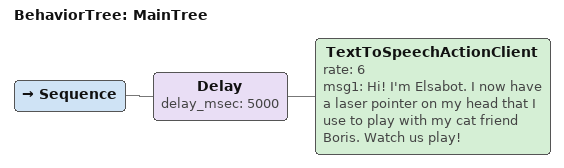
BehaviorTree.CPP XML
<root BTCPP_format="4" main_tree_to_execute="MainTree">
	<BehaviorTree ID="MainTree">
		<Sequence>
			<Delay delay_msec="5000">
				<TextToSpeechActionClient rate="6" msg1="Hi! I'm Elsabot.  I now have a laser pointer on my head that I use to play with my cat friend Boris.  Watch us play!" />
			</Delay>
		</Sequence>

	</BehaviorTree>
</root>
